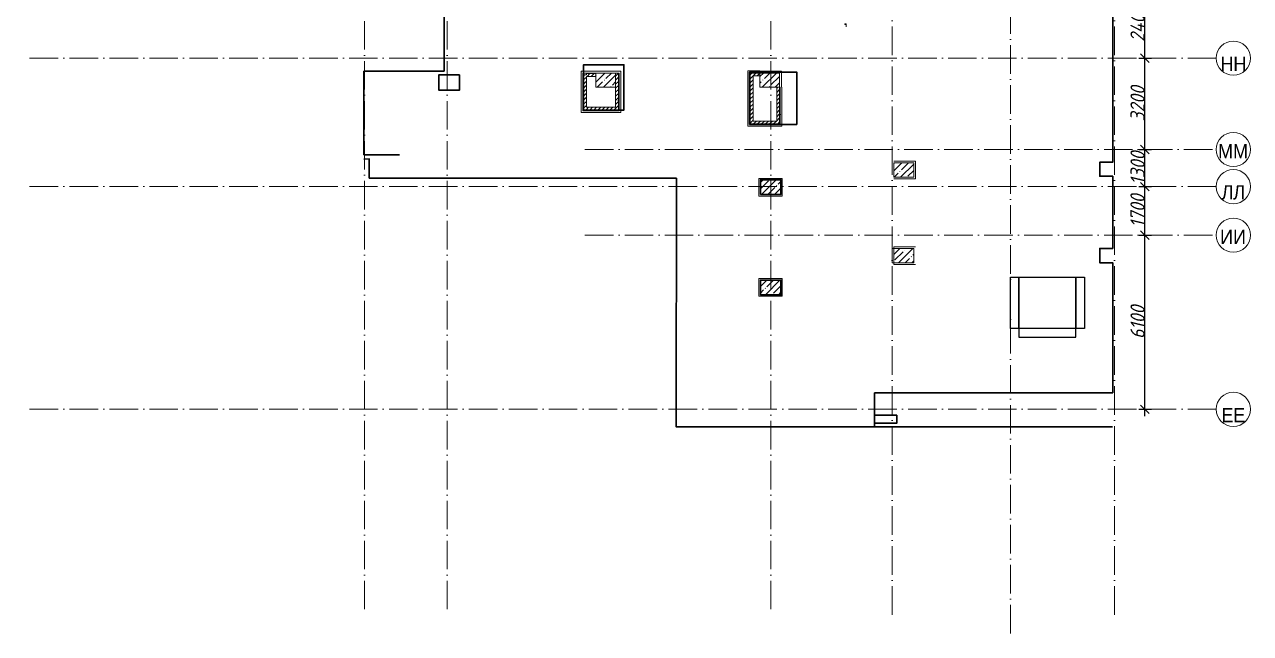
# Model space of a CAD drawing. Header units: millimetres. Extents: x -537608 to 253996, y -217170 to 186033.
# Drawn here: x 52700 to 95682, y 82356 to 103683 of the extents above; entities that cross this region are included whole.
import ezdxf

# ---------------------------------------------------------------- set-up
doc = ezdxf.new("R2010")
doc.units = ezdxf.units.MM
doc.linetypes.add('50_200_ШТРИХ_1Т_ш5_п1_п1_', pattern=[1400, 1000, -200, 0, -200])
for name, color, linetype, lineweight in [('A-ANNO-DIMS', 7, 'Continuous', 9), ('A-WALL', 7, 'Continuous', 5), ('A-WALL-FNSH-1', 7, 'Continuous', 5), ('I-WALL', 7, 'Continuous', 5), ('S-COLS', 7, 'Continuous', 9), ('S-COLS-1', 7, 'Continuous', 5), ('Ограждение', 7, 'Continuous', 9), ('Ограждение-1', 7, 'Continuous', 20)]:
    doc.layers.add(name, color=color, linetype=linetype, lineweight=lineweight)
for name, color, linetype, lineweight, true_color in [('A-FLOR-1', 7, 'Continuous', 5, 0xc0c0c0), ('I-WALL-15', 7, 'Continuous', 5, 0x787878), ('Оси-1', 7, 'Continuous', 20, 0xaaaaaa), ('Оси-2', 7, 'Continuous', 9, 0xaaaaaa), ('Оси-3', 7, '50_200_ШТРИХ_1Т_ш5_п1_п1_', 9, 0xaaaaaa)]:
    doc.layers.add(name, color=color, linetype=linetype, lineweight=lineweight, true_color=true_color)
doc.styles.add('Arial', font='arial.ttf', dxfattribs={"width": 0.9, "height": 500})
doc.styles.add('ISOCPEUR_I_1', font='isocpeui.ttf', dxfattribs={"width": 0.9, "height": 500})
doc.dimstyles.new('ISO-2_5_0_9К_БОЛЬШОЙ', dxfattribs={"dimscale": 304.8, "dimtxt": 497.990588, "dimasz": 0.984252, "dimexe": 0.787402, "dimexo": 0, "dimgap": 0, "dimtad": 1, "dimdec": 0, "dimzin": 0, "dimdsep": 46, "dimtxsty": 'ISOCPEUR_I_1', "dimblk1": 'OBLIQUE', "dimblk2": 'OBLIQUE', "dimsah": 1, "dimcen": 0.09, "dimdle": 0.787402, "dimazin": 0, "dimtfac": 1, "dimtdec": 4, "dimtix": 1, "dimtmove": 0, "dimatfit": 3, "dimfxl": 1, "dimtvp": 1, "dimtolj": 1, "dimtzin": 0, "dimarcsym": 2})
pattern_1 = [(45, (-10346.96, 34851.68), (-228.0985, 228.0985), []), (45, (-10118.86, 34851.68), (-228.0985, 228.0985), [403.225, -80.645, 6.706, -73.939])]
pattern_2 = [(0, (-10374.66, 34904.68), (406.4, 101.6), [6.706, -298.094, 6.706, -298.094, -1625.6]), (0, (-10374.66, 34904.68), (406.4, 101.6), [-609.6, 6.706, -602.894, 6.706, -298.094, -711.2]), (0, (-10374.66, 34904.68), (406.4, 101.6), [-1524, 6.706, -196.494, 6.706, -501.294]), (120, (-10222.26, 34955.48), (-291.18818, 301.15272), [6.706, -298.094, 6.706, -298.094, -1625.6]), (120, (-10222.26, 34955.48), (-291.18818, 301.15272), [-609.6, 6.706, -602.894, 6.706, -298.094, -711.2]), (120, (-10222.26, 34955.48), (-291.18818, 301.15272), [-1524, 6.706, -196.494, 6.706, -501.294]), (240, (-10171.46, 35158.68), (-115.21182, -402.75272), [6.706, -298.094, 6.706, -298.094, -1625.6]), (240, (-10171.46, 35158.68), (-115.21182, -402.75272), [-609.6, 6.706, -602.894, 6.706, -298.094, -711.2]), (240, (-10171.46, 35158.68), (-115.21182, -402.75272), [-1524, 6.706, -196.494, 6.706, -501.294])]
pattern_3 = [(45, (-10374.66, 34904.68), (-70.71068, 70.71068), [])]

# ---------------------------------------------------------------- blocks, each defined once
blk = doc.blocks.new('BSC_Колонна _Прямоугольная - 500х700-V240-АИ_План этажа_Стены_3')
at = {"layer": 'S-COLS-1'}
h = blk.add_hatch(dxfattribs=at)
h.set_pattern_fill('FP_168', color=256, style=0, pattern_type=2)
h.set_pattern_definition([(315, (-64381.04, 93900), (228.0985, 228.0985), []), (315, (-64381.04, 93671.9), (228.0985, 228.0985), [403.225, -80.645, 6.706, -73.939])])
h.paths.add_polyline_path([(-250, 350), (-250, -350), (250, -350), (250, 350), (-17, 350)])
for p, q in [((250, 350), (-250, 350)), ((-250, 350), (-250, -350)), ((250, -350), (250, 350)), ((-250, -350), (250, -350))]:
    blk.add_line(p, q, dxfattribs=at)
blk = doc.blocks.new('BSC_Колонна _Прямоугольная - 500х700-V252-АИ_План этажа_Стены_3')
at = {"layer": 'S-COLS-1'}
h = blk.add_hatch(dxfattribs=at)
h.set_pattern_fill('FP_180', color=256, style=0, pattern_type=2)
h.set_pattern_definition([(315, (-61381.04, 93900), (228.0985, 228.0985), []), (315, (-61381.04, 93671.9), (228.0985, 228.0985), [403.225, -80.645, 6.706, -73.939])])
h.paths.add_polyline_path([(-250, 350), (-250, -350), (250, -350), (250, 350), (152, 350)])
for p, q in [((250, 350), (-250, 350)), ((-250, 350), (-250, -350)), ((250, -350), (250, 350)), ((-250, -350), (250, -350))]:
    blk.add_line(p, q, dxfattribs=at)
blk = doc.blocks.new('BSC_Колонна _Прямоугольная - 500х700-V299-АИ_План этажа_Стены_3')
at = {"layer": 'S-COLS-1'}
h = blk.add_hatch(dxfattribs=at)
h.set_pattern_fill('FP_205', color=256, style=0, pattern_type=2)
h.set_pattern_definition([(315, (-66830.7, 83450), (228.0985, 228.0985), []), (315, (-66830.7, 83221.9), (228.0985, 228.0985), [403.225, -80.645, 6.706, -73.939])])
h.paths.add_polyline_path([(-250, 350), (-250, -350), (250, -350), (250, 350)])
for p, q in [((250, 350), (-250, 350)), ((-250, 350), (-250, -350)), ((250, -350), (250, 350)), ((-250, -350), (250, -350))]:
    blk.add_line(p, q, dxfattribs=at)
blk = doc.blocks.new('О_Балясина_Труба_ГОСТ 86452 - О_Балясина_Труба_ГОСТ 8645-68 2-26159581-АИ_План этажа_Стены_3')
at = {"layer": 'Ограждение-1'}
for p, q in [((10, 20), (-10, 20)), ((-10, 20), (-10, -20)), ((-7, -17), (-7, 17)), ((-7, 17), (7, 17)), ((7, 17), (7, -17)), ((10, -20), (10, 20)), ((-10, -20), (10, -20)), ((7, -17), (-7, -17))]:
    blk.add_line(p, q, dxfattribs=at)
blk = doc.blocks.new('Ось сетки - Круг_Ø6_00__ISO-2_5_0_9K_-17386508-АИ_План этажа_Стены_3')
at = {"layer": 'Оси-1'}
blk.add_circle((0, 0), 3, dxfattribs=at)
blk = doc.blocks.new('_Oblique')
at = {"color": 0, "linetype": 'ByBlock', "lineweight": -2}
blk.add_line((-0.5, -0.5), (0.5, 0.5), dxfattribs=at)
blk = doc.blocks.new('*D31')
at = {"layer": 'A-ANNO-DIMS', "color": 0, "lineweight": -2, "transparency": 16777216}
for p, q in [((45339, 96306), (45791, 96306)), ((45551, 89966), (45551, 96546)), ((45339, 90206), (45791, 90206))]:
    blk.add_line(p, q, dxfattribs=at)
at = {"layer": 'Defpoints', "color": 0, "transparency": 16777216}
for p in [(45339, 96306), (45551, 96306), (45339, 90206)]:
    blk.add_point(p, dxfattribs=at)
at = {"layer": 'A-ANNO-DIMS', "color": 0, "lineweight": -2, "transparency": 16777216, "xscale": 300, "yscale": 300, "zscale": 300}
for p, rotation in [((45551, 96306), 90), ((45551, 90206), 270)]:
    blk.add_blockref('_Oblique', p, dxfattribs=dict(at, rotation=rotation))
at = {"layer": 'A-ANNO-DIMS', "color": 0, "transparency": 16777216, "insert": (45301, 93256), "char_height": 500, "width": 1402.04, "attachment_point": 5, "rotation": 90, "style": 'ISOCPEUR_I_1'}
blk.add_mtext('\\A1;6100', dxfattribs=at)
blk = doc.blocks.new('*D32')
at = {"layer": 'A-ANNO-DIMS', "color": 0, "lineweight": -2, "transparency": 16777216}
for p, q in [((45339, 98006), (45791, 98006)), ((45551, 96066), (45551, 98246)), ((45339, 96306), (45791, 96306))]:
    blk.add_line(p, q, dxfattribs=at)
at = {"layer": 'Defpoints', "color": 0, "transparency": 16777216}
for p in [(45339, 98006), (45551, 98006), (45339, 96306)]:
    blk.add_point(p, dxfattribs=at)
at = {"layer": 'A-ANNO-DIMS', "color": 0, "lineweight": -2, "transparency": 16777216, "xscale": 300, "yscale": 300, "zscale": 300}
for p, rotation in [((45551, 98006), 90), ((45551, 96306), 270)]:
    blk.add_blockref('_Oblique', p, dxfattribs=dict(at, rotation=rotation))
at = {"layer": 'A-ANNO-DIMS', "color": 0, "transparency": 16777216, "insert": (45298, 97156), "char_height": 500, "width": 1402.04, "attachment_point": 5, "rotation": 90, "style": 'ISOCPEUR_I_1'}
blk.add_mtext('\\A1;1700', dxfattribs=at)
blk = doc.blocks.new('*D33')
at = {"layer": 'A-ANNO-DIMS', "color": 0, "lineweight": -2, "transparency": 16777216}
for p, q in [((45339, 99306), (45791, 99306)), ((45551, 97766), (45551, 99546)), ((45339, 98006), (45791, 98006))]:
    blk.add_line(p, q, dxfattribs=at)
at = {"layer": 'Defpoints', "color": 0, "transparency": 16777216}
for p in [(45339, 99306), (45551, 99306), (45339, 98006)]:
    blk.add_point(p, dxfattribs=at)
at = {"layer": 'A-ANNO-DIMS', "color": 0, "lineweight": -2, "transparency": 16777216, "xscale": 300, "yscale": 300, "zscale": 300}
for p, rotation in [((45551, 99306), 90), ((45551, 98006), 270)]:
    blk.add_blockref('_Oblique', p, dxfattribs=dict(at, rotation=rotation))
at = {"layer": 'A-ANNO-DIMS', "color": 0, "transparency": 16777216, "insert": (45301, 98656), "char_height": 500, "width": 1402.04, "attachment_point": 5, "rotation": 90, "style": 'ISOCPEUR_I_1'}
blk.add_mtext('\\A1;1300', dxfattribs=at)
blk = doc.blocks.new('*D34')
at = {"layer": 'A-ANNO-DIMS', "color": 0, "lineweight": -2, "transparency": 16777216}
for p, q in [((45551, 99066), (45551, 102746)), ((45339, 102506), (45791, 102506)), ((45339, 99306), (45791, 99306))]:
    blk.add_line(p, q, dxfattribs=at)
at = {"layer": 'Defpoints', "color": 0, "transparency": 16777216}
for p in [(45339, 102506), (45551, 102506), (45339, 99306)]:
    blk.add_point(p, dxfattribs=at)
at = {"layer": 'A-ANNO-DIMS', "color": 0, "lineweight": -2, "transparency": 16777216, "xscale": 300, "yscale": 300, "zscale": 300}
for p, rotation in [((45551, 102506), 90), ((45551, 99306), 270)]:
    blk.add_blockref('_Oblique', p, dxfattribs=dict(at, rotation=rotation))
at = {"layer": 'A-ANNO-DIMS', "color": 0, "transparency": 16777216, "insert": (45301, 100906), "char_height": 500, "width": 1516.96, "attachment_point": 5, "rotation": 90, "style": 'ISOCPEUR_I_1'}
blk.add_mtext('\\A1;3200', dxfattribs=at)
blk = doc.blocks.new('*D35')
at = {"layer": 'A-ANNO-DIMS', "color": 0, "lineweight": -2, "transparency": 16777216}
for p, q in [((45339, 104906), (45791, 104906)), ((45551, 102266), (45551, 105146)), ((45339, 102506), (45791, 102506))]:
    blk.add_line(p, q, dxfattribs=at)
at = {"layer": 'Defpoints', "color": 0, "transparency": 16777216}
for p in [(45339, 104906), (45551, 104906), (45339, 102506)]:
    blk.add_point(p, dxfattribs=at)
at = {"layer": 'A-ANNO-DIMS', "color": 0, "lineweight": -2, "transparency": 16777216, "xscale": 300, "yscale": 300, "zscale": 300}
for p, rotation in [((45551, 104906), 90), ((45551, 102506), 270)]:
    blk.add_blockref('_Oblique', p, dxfattribs=dict(at, rotation=rotation))
at = {"layer": 'A-ANNO-DIMS', "color": 0, "transparency": 16777216, "insert": (45301, 103706), "char_height": 500, "width": 1562.92, "attachment_point": 5, "rotation": 90, "style": 'ISOCPEUR_I_1'}
blk.add_mtext('\\A1;2400', dxfattribs=at)
blk = doc.blocks.new('osi')
at = {"layer": 'Оси-3'}
for p, q in [((18190.8, 126205.7), (18190.8, 83013.9)), ((21090.8, 126205.7), (21090.8, 83013.9)), ((32440.8, 126205.7), (32440.8, 83013.9)), ((36690.8, 83013.9), (36690.8, 126205.7)), ((40840.8, 82355.8), (40840.8, 126205.7)), ((44490.8, 83013.9), (44490.8, 126205.7)), ((48058.7, 102505.8), (6276.8, 102505.8)), ((25922, 99305.8), (48058.7, 99305.8)), ((48058.7, 98005.8), (6276.8, 98005.8)), ((25922, 96305.8), (48058.7, 96305.8)), ((48058.7, 90205.8), (6276.8, 90205.8))]:
    blk.add_line(p, q, dxfattribs=at)
at = {"layer": 'Оси-1', "xscale": 199.9999999999999, "yscale": 199.9999999999999, "zscale": 199.9999999999999}
for p, rotation in [((48658.7, 102505.8), 89.9999999999998), ((48658.7, 99305.8), 269.9999999999995), ((48658.7, 98005.8), 89.9999999999998), ((48658.7, 96305.8), 269.9999999999995), ((48658.7, 90205.8), 89.9999999999998)]:
    blk.add_blockref('Ось сетки - Круг_Ø6_00__ISO-2_5_0_9K_-17386508-АИ_План этажа_Стены_3', p, dxfattribs=dict(at, rotation=rotation))
at = {"layer": 'Оси-2', "char_height": 500, "attachment_point": 5, "line_spacing_factor": 0.936439, "style": 'Arial'}
for s, insert, width in [('\\pxqc,t4.572,9.144,13.716,18.288,22.86,27.432,32.004,36.576,41.148,45.72,50.292,54.864,59.436,64.008,68.58,73.152,77.724,82.296,86.868,91.44,96.012,100.584,105.156,109.728,114.3,118.872,123.444,128.016,132.588,137.16,141.732,146.304;{НН}', (48658.5, 102302.9), 916.2), ('\\pxqc,t4.572,9.144,13.716,18.288,22.86,27.432,32.004,36.576,41.148,45.72,50.292,54.864,59.436,64.008,68.58,73.152,77.724,82.296,86.868,91.44,96.012,100.584,105.156,109.728,114.3,118.872,123.444,128.016,132.588,137.16,141.732,146.304;{ММ}', (48647.3, 99244), 1036.8), ('\\pxqc,t4.572,9.144,13.716,18.288,22.86,27.432,32.004,36.576,41.148,45.72,50.292,54.864,59.436,64.008,68.58,73.152,77.724,82.296,86.868,91.44,96.012,100.584,105.156,109.728,114.3,118.872,123.444,128.016,132.588,137.16,141.732,146.304;{ЛЛ}', (48657.6, 97802.9), 846), ('\\pxqc,t4.572,9.144,13.716,18.288,22.86,27.432,32.004,36.576,41.148,45.72,50.292,54.864,59.436,64.008,68.58,73.152,77.724,82.296,86.868,91.44,96.012,100.584,105.156,109.728,114.3,118.872,123.444,128.016,132.588,137.16,141.732,146.304;{ИИ}', (48648.2, 96244), 916.2), ('\\pxqc,t4.572,9.144,13.716,18.288,22.86,27.432,32.004,36.576,41.148,45.72,50.292,54.864,59.436,64.008,68.58,73.152,77.724,82.296,86.868,91.44,96.012,100.584,105.156,109.728,114.3,118.872,123.444,128.016,132.588,137.16,141.732,146.304;{ЕЕ}', (48657.6, 90002.9), 846)]:
    blk.add_mtext(s, dxfattribs=dict(at, insert=insert, width=width))
at = {"layer": 'A-ANNO-DIMS'}
for base, p1, p2, override, picture, middle in [((45551.2, 104905.8), (45339.1, 102505.8), (45339.1, 104905.8), {"dimpost": '<>', "dimfxl": 2400}, '*D35', (45301.2, 103705.8)), ((45551.2, 102505.8), (45339.1, 99305.8), (45339.1, 102505.8), {"dimpost": '<>', "dimfxl": 3200}, '*D34', (45301.2, 100905.8)), ((45551.2, 99305.8), (45339.1, 98005.8), (45339.1, 99305.8), {"dimpost": '<>', "dimfxl": 1300}, '*D33', (45301.2, 98655.8)), ((45551.2, 98005.8), (45339.1, 96305.8), (45339.1, 98005.8), {"dimpost": '<>', "dimfxl": 1700}, '*D32', (45298, 97155.8)), ((45551.2, 96305.8), (45339.1, 90205.8), (45339.1, 96305.8), {"dimpost": '<>', "dimfxl": 6100}, '*D31', (45301.2, 93255.8))]:
    dim = blk.add_linear_dim(base=base, p1=p1, p2=p2, angle=90, dimstyle='ISO-2_5_0_9К_БОЛЬШОЙ', override=override, dxfattribs=at)
    dim.commit()
    dim.dimension.update_dxf_attribs({"geometry": picture, "text_midpoint": middle})

msp = doc.modelspace()

# ---------------------------------------------------------------- hatches: boundary and pattern name
at = {"layer": 'I-WALL'}
h = msp.add_hatch(dxfattribs=at)
h.set_pattern_fill('FP_5', color=256, style=0, pattern_type=2)
h.set_pattern_definition(pattern_3)
h.paths.add_polyline_path([(72300.3361, 100685.3745), (72400.3361, 100685.3745), (72400.3361, 101925.3745), (72300.3361, 101925.3745)])
h = msp.add_hatch(dxfattribs=at)
h.set_pattern_fill('FP_5', color=256, style=0, pattern_type=2)
h.set_pattern_definition(pattern_3)
h.paths.add_polyline_path([(72400.3361, 101865.3745), (72725.3361, 101865.3745), (72725.3361, 101965.3745), (72400.3361, 101965.3745), (72400.3361, 101925.3745)])
h = msp.add_hatch(dxfattribs=at)
h.set_pattern_fill('FP_5', color=256, style=0, pattern_type=2)
h.set_pattern_definition(pattern_3)
h.paths.add_polyline_path([(73525.3361, 100685.3745), (73525.3361, 101985.3745), (73425.3361, 101985.3745), (73425.3361, 100685.3745)])
h = msp.add_hatch(dxfattribs=at)
h.set_pattern_fill('FP_5', color=256, style=0, pattern_type=2)
h.set_pattern_definition(pattern_3)
h.paths.add_polyline_path([(78475.3361, 101885.3745), (78475.3361, 101985.3745), (78143.8109, 101985.3745), (78143.8109, 101885.3745), (78243.8109, 101885.3745)])
h = msp.add_hatch(dxfattribs=at)
h.set_pattern_fill('FP_5', color=256, style=0, pattern_type=2)
h.set_pattern_definition(pattern_3)
h.paths.add_polyline_path([(78243.8109, 100302.8745), (78243.8109, 101885.3745), (78143.8109, 101885.3745), (78143.8109, 100302.8745)])
h = msp.add_hatch(dxfattribs=at)
h.set_pattern_fill('FP_5', color=256, style=0, pattern_type=2)
h.set_pattern_definition(pattern_3)
h.paths.add_polyline_path([(79175.3361, 100202.8745), (79175.3361, 101485.3745), (79075.3361, 101485.3745), (79075.3361, 100202.8745)])
h = msp.add_hatch(dxfattribs=at)
h.set_pattern_fill('FP_5', color=256, style=0, pattern_type=2)
h.set_pattern_definition(pattern_3)
h.paths.add_polyline_path([(72400.3361, 100685.3745), (73425.3361, 100685.3745), (73425.3361, 100785.3745), (72400.3361, 100785.3745)])
h = msp.add_hatch(dxfattribs=at)
h.set_pattern_fill('FP_5', color=256, style=0, pattern_type=2)
h.set_pattern_definition(pattern_3)
h.paths.add_polyline_path([(78143.8109, 100202.8745), (79075.3361, 100202.8745), (79075.3361, 100302.8745), (78143.8109, 100302.8745)])
at = {"layer": 'I-WALL-15'}
h = msp.add_hatch(dxfattribs=at)
h.set_pattern_fill('FP_3', color=256, style=0, pattern_type=2)
h.set_pattern_definition(pattern_2)
h.paths.add_polyline_path([(72300.3361, 100665.3745), (72300.3361, 101925.3745), (72280.3361, 101925.3745), (72280.3361, 100665.3745)])
h = msp.add_hatch(dxfattribs=at)
h.set_pattern_fill('FP_3', color=256, style=0, pattern_type=2)
h.set_pattern_definition(pattern_2)
h.paths.add_polyline_path([(72725.3361, 101965.3745), (72725.3361, 101985.3745), (72400.3361, 101985.3745), (72400.3361, 101965.3745)])
h = msp.add_hatch(dxfattribs=at)
h.set_pattern_fill('FP_3', color=256, style=0, pattern_type=2)
h.set_pattern_definition(pattern_2)
h.paths.add_polyline_path([(73545.3361, 100665.3745), (73545.3361, 101985.3745), (73525.3361, 101985.3745), (73525.3361, 100665.3745)])
h = msp.add_hatch(dxfattribs=at)
h.set_pattern_fill('FP_3', color=256, style=0, pattern_type=2)
h.set_pattern_definition(pattern_2)
h.paths.add_polyline_path([(78475.3361, 101985.3745), (78475.3361, 102005.3745), (78123.8109, 102005.3745), (78123.8109, 101985.3745), (78143.8109, 101985.3745)])
h = msp.add_hatch(dxfattribs=at)
h.set_pattern_fill('FP_3', color=256, style=0, pattern_type=2)
h.set_pattern_definition(pattern_2)
h.paths.add_polyline_path([(78123.8109, 100202.8745), (78143.8109, 100202.8745), (78143.8109, 101985.3745), (78123.8109, 101985.3745), (78123.8109, 100302.8745)])
h = msp.add_hatch(dxfattribs=at)
h.set_pattern_fill('FP_3', color=256, style=0, pattern_type=2)
h.set_pattern_definition(pattern_2)
h.paths.add_polyline_path([(79195.3361, 100182.8745), (79195.3361, 101485.3745), (79175.3361, 101485.3745), (79175.3361, 100182.8745)])
h = msp.add_hatch(dxfattribs=at)
h.set_pattern_fill('FP_3', color=256, style=0, pattern_type=2)
h.set_pattern_definition(pattern_2)
h.paths.add_polyline_path([(73425.3361, 100665.3745), (73525.3361, 100665.3745), (73525.3361, 100685.3745), (72300.3361, 100685.3745), (72300.3361, 100665.3745), (72841.0638, 100665.3745)])
h = msp.add_hatch(dxfattribs=at)
h.set_pattern_fill('FP_3', color=256, style=0, pattern_type=2)
h.set_pattern_definition(pattern_2)
h.paths.add_polyline_path([(79175.3361, 100182.8745), (79175.3361, 100202.8745), (78123.8109, 100202.8745), (78123.8109, 100182.8745), (79075.3361, 100182.8745)])
at = {"layer": 'S-COLS-1'}
h = msp.add_hatch(dxfattribs=at)
h.set_pattern_fill('FP_1', color=256, style=0, pattern_type=2)
h.set_pattern_definition([(45, (-10374.66, 34904.68), (-228.0985, 228.0985), []), (45, (-10146.56, 34904.68), (-228.0985, 228.0985), [403.225, -80.645, 6.706, -73.939])])
h.paths.add_polyline_path([(78475.3361, 101485.3745), (79175.3361, 101485.3745), (79175.3361, 101985.3745), (78475.3361, 101985.3745)])
h = msp.add_hatch(dxfattribs=at)
h.set_pattern_fill('FP_1', color=256, style=0, pattern_type=2)
h.set_pattern_definition(pattern_1)
h.paths.add_polyline_path([(78503.0374, 97732.3745), (79203.0374, 97732.3745), (79203.0374, 98232.3745), (78503.0374, 98232.3745)])
h = msp.add_hatch(dxfattribs=at)
h.set_pattern_fill('FP_1', color=256, style=0, pattern_type=2)
h.set_pattern_definition(pattern_1)
h.paths.add_polyline_path([(78503.0374, 94232.3745), (79203.0374, 94232.3745), (79203.0374, 94732.3745), (78503.0374, 94732.3745)])

# ---------------------------------------------------------------- linework, layer by layer
at = {"lineweight": 30}
for points in [[(90573.4435, 116306.3745), (90573.4435, 116061.3745), (90818.4435, 116061.3745), (90818.4435, 113790.4428), (90383.4435, 113790.4428), (90394.0501, 113271.7119), (90824.0501, 113271.7119), (90824.0501, 107940.4428), (90404.0501, 107940.4428), (90418.1922, 107426.4428), (90846.1922, 107426.4428), (90846.1922, 104590.4428), (90386.1922, 104590.4428), (90386.1922, 104090.4428), (90851.1922, 104090.4428), (90851.1922, 98860.4428), (90396.1922, 98860.4428), (90396.1922, 98371.4428), (90852.1922, 98371.4428), (90852.1922, 95840.4428), (90397.1922, 95840.4428), (90397.1922, 95340.4428), (90854.0501, 95340.4428), (90858.6207, 90781.4428)], [(73382.4435, 110156.3745), (67408.4435, 110156.3745), (67408.4435, 105235.3745), (67950.4435, 105235.3745), (67950.4435, 104678.3745), (67408.4435, 104678.3745), (67408.4435, 102046.3745)], [(67230.4435, 102046.3745), (64599.4435, 102046.3745), (64599.4435, 101916.3745)], [(64599.4435, 101916.3745), (64599.4435, 99123.3745), (65846.6768, 99123.3745)], [(67230.4435, 102046.3745), (67408.4435, 102046.3745)], [(67230.4435, 101916.3745), (67230.4435, 101925.3745)], [(64599.4435, 98971.3745), (64784.3902, 98975.814), (64784.3902, 98305.814), (75554.3902, 98305.814)], [(75554.3902, 98305.814), (75543.5274, 89597.4428), (90848.3295, 89597.4428)], [(90859.1922, 95161.4428), (90859.1922, 90781.4428)], [(90853.5797, 90781.4428), (90733.5797, 90781.4428), (90739.1922, 90781.4428), (82503.1922, 90781.4428), (82503.1922, 89719.4428), (83278.1922, 89719.4428), (83278.1922, 89997.4428), (82503.1922, 89997.4428), (82503.1922, 89597.4428), (78571.1922, 89597.4428)], [(90859.1922, 90211.4428), (90859.1922, 90211.4428), (90859.1922, 90211.4428)]]:
    msp.add_lwpolyline(points, dxfattribs=at)
for points in [[(67950.4435, 101925.3745), (67230.4435, 101925.3745), (67230.4435, 101380.3745), (67950.4435, 101380.3745)], [(72300.3361, 100685.3745), (73716.3361, 100685.3745), (73716.3361, 102277.3745), (72300.3361, 102277.3745)], [(78123.8109, 100182.8745), (79773.8109, 100182.8745), (79773.8109, 102017.8745), (78123.8109, 102017.8745)], [(78503.0374, 97732.3745), (79223.0374, 97732.3745), (79223.0374, 98252.3745), (78503.0374, 98252.3745)], [(78503.0374, 94207.3745), (79233.0374, 94207.3745), (79233.0374, 94732.3745), (78503.0374, 94732.3745)]]:
    msp.add_lwpolyline(points, close=True, dxfattribs=at)
at = {"color": 5}
for points in [[(87564.3902, 93032.3132), (87264.3902, 93032.3132), (87264.3902, 94832.3132), (87564.3902, 94832.3132)], [(89564.3902, 93032.3132), (87564.3902, 93032.3132), (87564.3902, 94832.3132), (89564.3902, 94832.3132)], [(89564.3902, 93032.3132), (89564.3902, 93032.3132), (89564.3902, 94832.3132), (89564.3902, 94832.3132)], [(89864.3902, 93032.3132), (89564.3902, 93032.3132), (89564.3902, 94832.3132), (89864.3902, 94832.3132)], [(89564.3902, 93032.3132), (87564.3902, 93032.3132), (87564.3902, 92732.3132), (89564.3902, 92732.3132)]]:
    msp.add_lwpolyline(points, close=True, dxfattribs=at)
at = {"layer": 'A-FLOR-1'}
msp.add_line((81503.0374, 103602.7219), (81503.0374, 103682.7219), dxfattribs=at)
at = {"layer": 'A-WALL'}
for p, q in [((72220.3361, 102045.3745), (72220.3361, 100605.3745)), ((73605.3361, 102045.3745), (72220.3361, 102045.3745)), ((72280.3361, 101925.3745), (72280.3361, 101985.3745)), ((72280.3361, 101985.3745), (72400.3361, 101985.3745)), ((72300.3361, 100685.3745), (72300.3361, 101925.3745)), ((72725.3361, 101965.3745), (72400.3361, 101965.3745)), ((73525.3361, 101985.3745), (73525.3361, 100685.3745)), ((73605.3361, 100605.3745), (73605.3361, 102045.3745)), ((78063.8109, 102065.3745), (78063.8109, 100122.8745)), ((78475.3361, 102065.3745), (78063.8109, 102065.3745)), ((78123.8109, 102005.3745), (78123.8109, 100202.8745)), ((78143.8109, 100202.8745), (78143.8109, 101985.3745)), ((78143.8109, 101985.3745), (79175.3361, 101985.3745)), ((78475.3361, 102045.3745), (78475.3361, 102065.3745)), ((79235.3361, 102045.3745), (78475.3361, 102045.3745)), ((78475.3361, 102005.3745), (78475.3361, 101985.3745)), ((79175.3361, 101985.3745), (79175.3361, 100202.8745)), ((79235.3361, 101485.3745), (79235.3361, 102045.3745)), ((79175.3361, 101485.3745), (79195.3361, 101485.3745)), ((79195.3361, 100182.8745), (79195.3361, 101485.3745)), ((79255.3361, 101485.3745), (79235.3361, 101485.3745)), ((79255.3361, 100122.8745), (79255.3361, 101485.3745)), ((72220.3361, 100605.3745), (73605.3361, 100605.3745)), ((73525.3361, 100685.3745), (72300.3361, 100685.3745)), ((79175.3361, 100202.8745), (78143.8109, 100202.8745)), ((78063.8109, 100122.8745), (79255.3361, 100122.8745)), ((83937.2048, 98897.829), (83177.2048, 98897.829)), ((83937.2048, 98277.829), (83937.2048, 98897.829)), ((79263.0374, 98292.3745), (78443.0374, 98292.3745)), ((78443.0374, 98292.3745), (78443.0374, 97672.3745)), ((78503.0374, 98232.3745), (79203.0374, 98232.3745)), ((78503.0374, 97732.3745), (78503.0374, 98232.3745)), ((79203.0374, 98232.3745), (79203.0374, 97732.3745)), ((79263.0374, 97672.3745), (79263.0374, 98292.3745)), ((83177.2048, 98277.829), (83937.2048, 98277.829)), ((78443.0374, 97672.3745), (79263.0374, 97672.3745)), ((79203.0374, 97732.3745), (78503.0374, 97732.3745)), ((83937.2048, 95897.829), (83177.2048, 95897.829)), ((83177.2048, 95897.829), (83177.2048, 95837.829)), ((83117.2048, 95837.829), (83117.2048, 95337.829)), ((83177.2048, 95837.829), (83117.2048, 95837.829)), ((83117.2048, 95337.829), (83177.2048, 95337.829)), ((83177.2048, 95337.829), (83177.2048, 95277.829)), ((83177.2048, 95277.829), (83937.2048, 95277.829)), ((78443.0374, 94792.3745), (78443.0374, 94172.3745)), ((79263.0374, 94792.3745), (78443.0374, 94792.3745)), ((78503.0374, 94232.3745), (78503.0374, 94732.3745)), ((78503.0374, 94732.3745), (79203.0374, 94732.3745)), ((79203.0374, 94732.3745), (79203.0374, 94232.3745)), ((79263.0374, 94172.3745), (79263.0374, 94792.3745)), ((78443.0374, 94172.3745), (79263.0374, 94172.3745)), ((79203.0374, 94232.3745), (78503.0374, 94232.3745))]:
    msp.add_line(p, q, dxfattribs=at)
at = {"layer": 'A-WALL-FNSH-1'}
for p, q in [((72280.3361, 101925.3745), (72280.3361, 100665.3745)), ((72400.3361, 101925.3745), (72280.3361, 101925.3745)), ((72725.3361, 101985.3745), (72400.3361, 101985.3745)), ((72400.3361, 101985.3745), (72400.3361, 101925.3745)), ((73545.3361, 101985.3745), (73425.3361, 101985.3745)), ((73545.3361, 100665.3745), (73545.3361, 101985.3745)), ((78475.3361, 102005.3745), (78123.8109, 102005.3745)), ((78243.8109, 101885.3745), (78475.3361, 101885.3745)), ((78243.8109, 100302.8745), (78243.8109, 101885.3745)), ((78475.3361, 101885.3745), (78475.3361, 101985.3745)), ((72400.3361, 100785.3745), (72400.3361, 101865.3745)), ((72400.3361, 101865.3745), (72725.3361, 101865.3745)), ((73425.3361, 101485.3745), (73425.3361, 100785.3745)), ((79175.3361, 101485.3745), (79075.3361, 101485.3745)), ((79075.3361, 101485.3745), (79075.3361, 100302.8745)), ((72280.3361, 100665.3745), (73545.3361, 100665.3745)), ((73425.3361, 100785.3745), (72400.3361, 100785.3745)), ((78123.8109, 100202.8745), (78123.8109, 100182.8745)), ((78123.8109, 100182.8745), (79195.3361, 100182.8745)), ((79075.3361, 100302.8745), (78243.8109, 100302.8745))]:
    msp.add_line(p, q, dxfattribs=at)
at = {"layer": 'S-COLS-1'}
for p, q in [((79175.3361, 101985.3745), (78475.3361, 101985.3745)), ((78475.3361, 101985.3745), (78475.3361, 101485.3745)), ((79175.3361, 101485.3745), (79175.3361, 101985.3745)), ((78475.3361, 101485.3745), (79175.3361, 101485.3745)), ((79203.0374, 98232.3745), (78503.0374, 98232.3745)), ((78503.0374, 98232.3745), (78503.0374, 97732.3745)), ((79203.0374, 97732.3745), (79203.0374, 98232.3745)), ((78503.0374, 97732.3745), (79203.0374, 97732.3745)), ((79203.0374, 94732.3745), (78503.0374, 94732.3745)), ((78503.0374, 94732.3745), (78503.0374, 94232.3745)), ((79203.0374, 94232.3745), (79203.0374, 94732.3745)), ((78503.0374, 94232.3745), (79203.0374, 94232.3745))]:
    msp.add_line(p, q, dxfattribs=at)

# ---------------------------------------------------------------- block references
msp.add_blockref('osi', (46423.6239, 0))
at = {"layer": 'S-COLS', "rotation": 89.9999999999999}
for name, p in [('BSC_Колонна _Прямоугольная - 500х700-V299-АИ_План этажа_Стены_3', (73075.3361, 101735.3745)), ('BSC_Колонна _Прямоугольная - 500х700-V240-АИ_План этажа_Стены_3', (83527.2048, 98587.829)), ('BSC_Колонна _Прямоугольная - 500х700-V252-АИ_План этажа_Стены_3', (83527.2048, 95587.829))]:
    msp.add_blockref(name, p, dxfattribs=at)
at = {"layer": 'Ограждение', "rotation": 90.00000000000024}
msp.add_blockref('О_Балясина_Труба_ГОСТ 86452 - О_Балясина_Труба_ГОСТ 8645-68 2-26159581-АИ_План этажа_Стены_3', (81483.0374, 103692.7219), dxfattribs=at)

doc.saveas('drawing.dxf')
